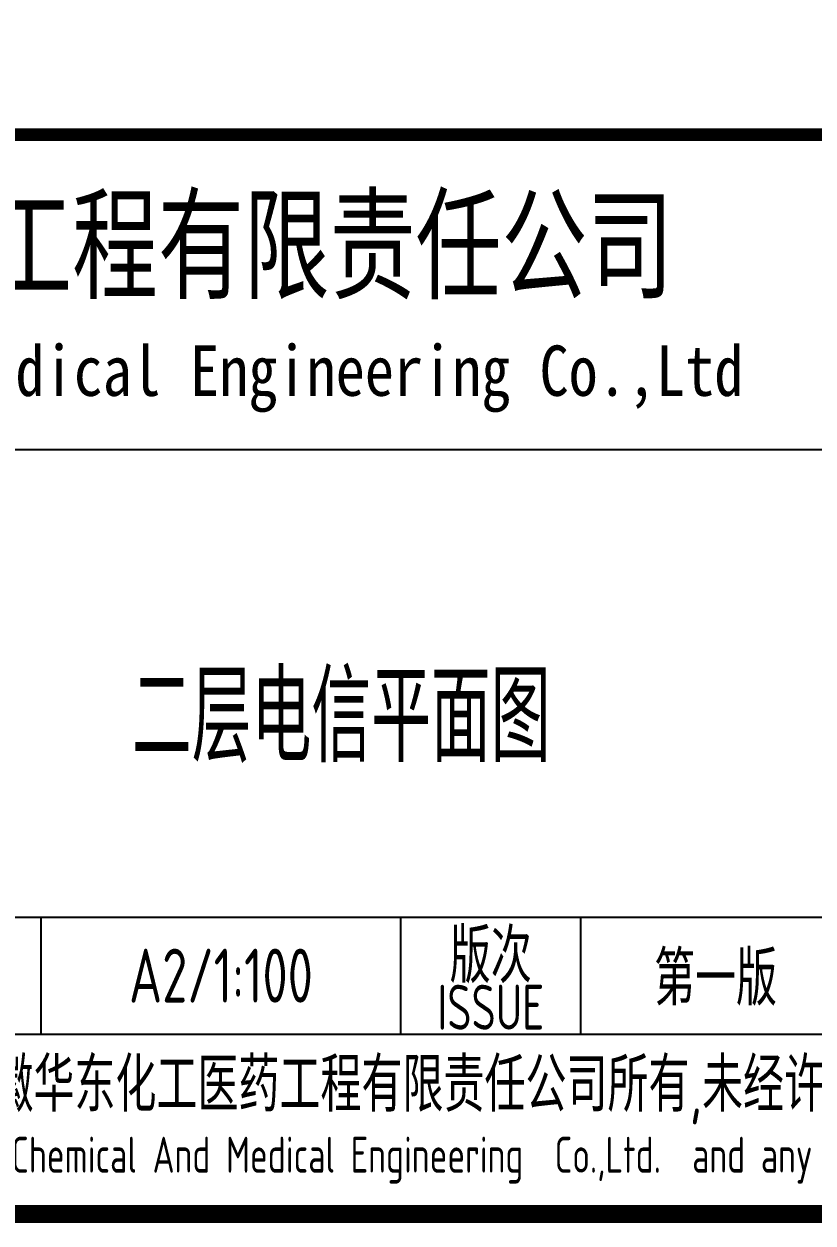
# Model space of a CAD drawing. Extents: x 6250600 to 6678662, y -692028 to -290561.
# Drawn here: x 6520070 to 6524457, y -465433 to -458767 of the extents above; entities that cross this region are included whole.
import ezdxf
from ezdxf.enums import TextEntityAlignment as Align

# ---------------------------------------------------------------- set-up
doc = ezdxf.new("R2010")
doc.units = 0
doc.header["$LTSCALE"] = 1000
doc.header["$MEASUREMENT"] = 0
doc.layers.get('0').update_dxf_attribs({"linetype": 'CONTINUOUS'})
doc.layers.add('PUB_TITLE', color=4, linetype='CONTINUOUS')
doc.styles.add('AHD', font='sceie.shx', dxfattribs={"width": 0.7, "bigfont": 'sceic.shx'})
doc.styles.add('ECEC_TQ_S', font='')
doc.styles.get('ECEC_TQ_S').set_extended_font_data('SimSun')

msp = doc.modelspace()

# ---------------------------------------------------------------- linework, layer by layer
for p, q in [((6513665, -461132.7), (6531665, -461132.7)), ((6513665, -463732.7), (6531665, -463732.7)), ((6520165, -464382.7), (6520165, -463732.7)), ((6522165, -464382.7), (6522165, -463732.7)), ((6523165, -464382.7), (6523165, -463732.7)), ((6513665, -464382.7), (6531665, -464382.7)), ((6513665, -465382.7), (6531665, -465382.7))]:
    msp.add_line(p, q)
msp.add_lwpolyline([(6531665, -459382.7, 70, 70, 0), (6513665, -459382.7, 70, 70, 0), (6513665, -465382.7, 0, 0, 0)], format="xyseb")
at = {"layer": 'PUB_TITLE', "color": 4, "const_width": 100}
msp.add_lwpolyline([(6475765, -465382.7), (6531665, -465382.7), (6531665, -425382.7), (6475765, -425382.7)], close=True, dxfattribs=at)

# ---------------------------------------------------------------- texts
for s, height, style, width, p in [('安徽华东化工医药工程有限责任公司', 500, 'ECEC_TQ_S', 0.7, (6519859.9, -459982.7)), ('安徽华东化工医药工程有限责任公司', 500, 'ECEC_TQ_S', 0.7, (6519859.9, -459982.7)), ('Anhui Huadong Chemical & Medical Engineering Co.,Ltd', 280, 'ECEC_TQ_S', 0.85, (6519859.9, -460732.7)), ('Anhui Huadong Chemical & Medical Engineering Co.,Ltd', 280, 'ECEC_TQ_S', 0.85, (6519859.9, -460732.7)), ('二层电信平面图', 500, 'AHD', 0.7, (6521833.8, -462596.4)), ('版次', 300, 'AHD', 0.8, (6522665, -463932.7)), ('版次', 300, 'AHD', 0.8, (6522665, -463932.7)), ('ISSUE', 250, 'AHD', 0.8, (6522665, -464232.7)), ('ISSUE', 250, 'AHD', 0.8, (6522665, -464232.7)), ('本文件专有权属安徽华东化工医药工程有限责任公司所有,未经许可不得复制或转让给第三方', 300, 'AHD', 0.8, (6522665, -464682.7)), ('本文件专有权属安徽华东化工医药工程有限责任公司所有,未经许可不得复制或转让给第三方', 300, 'AHD', 0.8, (6522665, -464682.7)), ('The proprietary right of this document belongs to Anhui Huadong Chemical And Medical Engineering  Co.,Ltd.  and any replication or transfer to the 3rd. side is forbidden without its permission. ', 200, 'AHD', 0.8, (6522665, -465082.7)), ('The proprietary right of this document belongs to Anhui Huadong Chemical And Medical Engineering  Co.,Ltd.  and any replication or transfer to the 3rd. side is forbidden without its permission. ', 200, 'AHD', 0.8, (6522665, -465082.7))]:
    msp.add_text(s, height=height, dxfattribs=dict(style=style, width=width)).set_placement(p, align=Align.MIDDLE)
at = {"style": 'AHD', "width": 0.8}
for tag, text, p in [('第一版', '0', (6523915, -464057.7)), ('A2/1:100', '1:100', (6521165, -464057.7))]:
    msp.add_attdef(tag, text=text, height=300, dxfattribs=at).set_placement(p, align=Align.MIDDLE)

doc.saveas('drawing.dxf')
